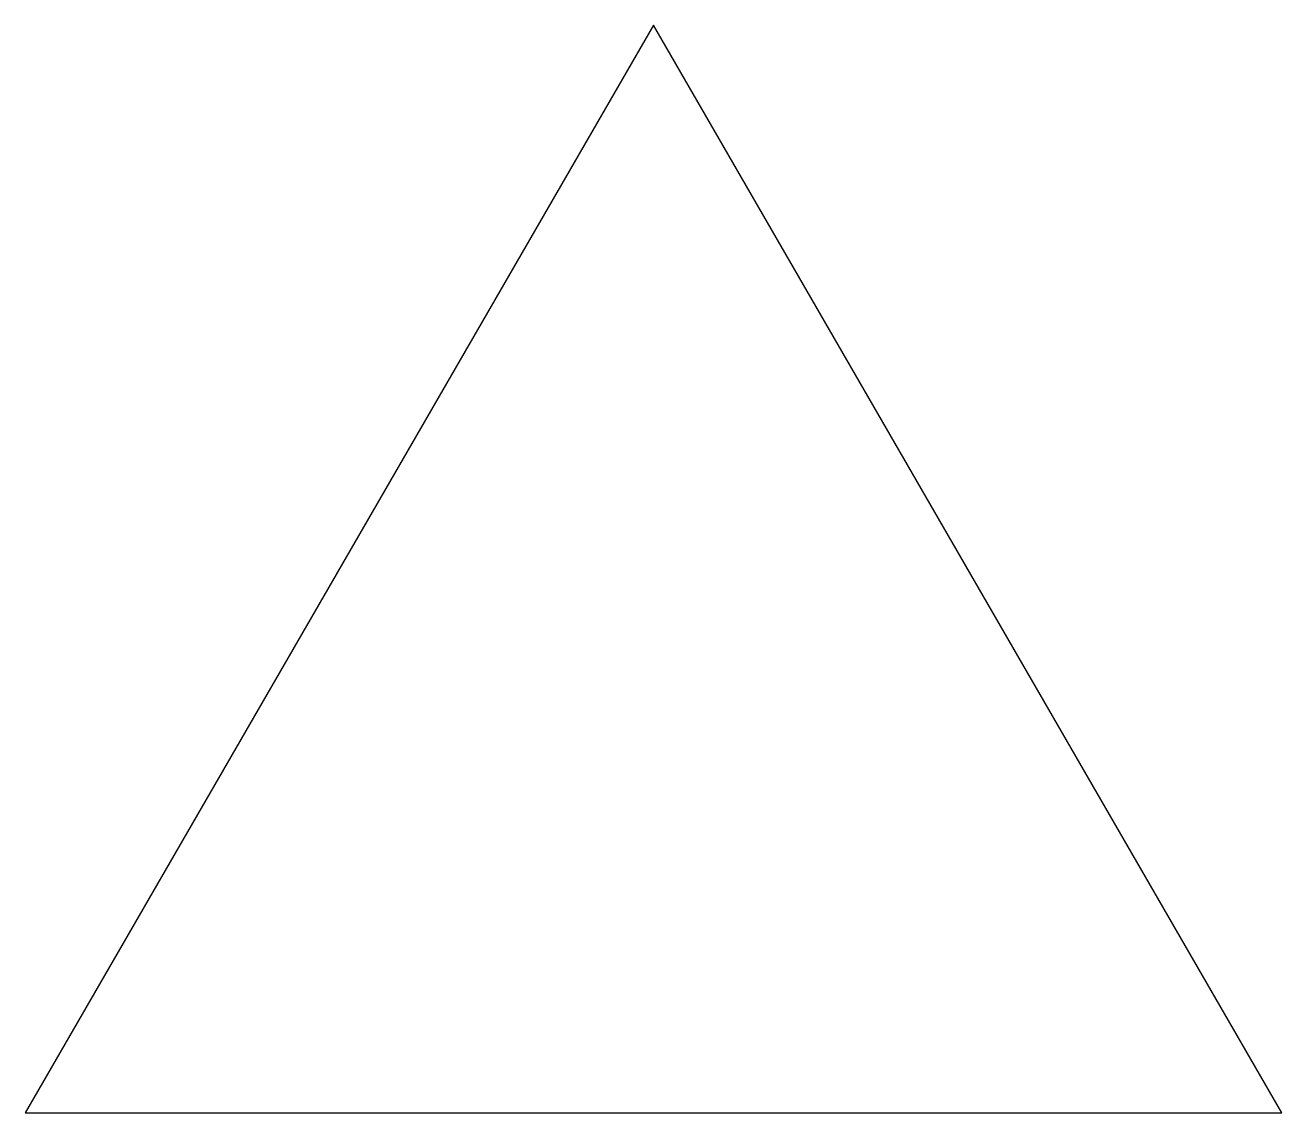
# Model space of a CAD drawing. Extents: x -25 to 25, y 1 to 44.3.
import ezdxf

# ---------------------------------------------------------------- set-up
doc = ezdxf.new("R2010")
doc.units = 0
doc.layers.add('MODELSKETCH_VISIBLE', color=7, linetype='CONTINUOUS')

msp = doc.modelspace()

# ---------------------------------------------------------------- linework, layer by layer
at = {"layer": 'MODELSKETCH_VISIBLE'}
for p, q in [((0, 44.299), (-25, 0.998)), ((25, 0.998), (0, 44.299)), ((-25, 0.998), (25, 0.998))]:
    msp.add_line(p, q, dxfattribs=at)

doc.saveas('drawing.dxf')
